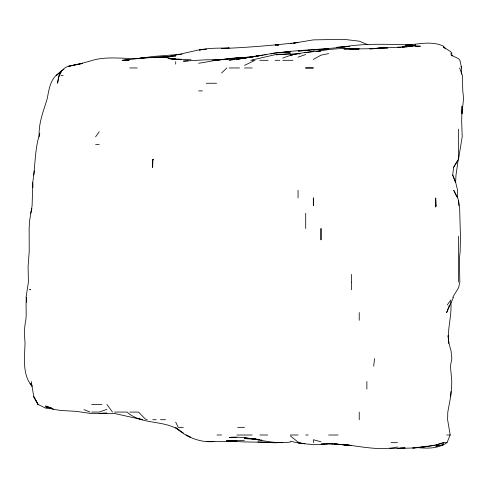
<?xml version="1.0" encoding="UTF-8"?>
<svg xmlns="http://www.w3.org/2000/svg" width="488" height="488" viewBox="0 0 488 488"><rect width="100%" height="100%" fill="white"/><g stroke="black" fill="none" stroke-linecap="round" stroke-linejoin="round"><path stroke-width="0.73" d="M152.762 159.722L152.653 167.366L152.762 159.722L153.653 159.722L152.762 159.936M450.76 301.535C452.278 315.596 446.831 329.248 448.82 343.247L448.057 335.598L448.923 343.247L451.04 350.89L451.851 358.54L450.436 366.189L451.796 381.482L451.516 389.125L450.631 396.775L447.795 412.067L447.612 419.717L450.186 435.009L446.996 442.659L443.348 444.922L435.699 446.148L442.653 444.873M39.217 136.78C38.314 123.415 43.53 111.032 47.275 98.546C48.971 89.237 50.526 77.623 59.817 72.724M32.757 182.658L32.116 205.601L29.591 220.893L29.134 228.543L29.213 251.485L28.078 266.777L28.408 282.07L26.09 297.363L26.572 302.231M457.36 197.262L457.598 190.308L455.731 182.658L452.705 175.015L453.584 167.366L458.22 159.722L455.993 175.015L455.609 182.658M450.631 396.775L450.991 391.522M373.71 366.189L374.522 358.54M33.69 175.015C35.349 161.052 35.349 146.778 39.827 133.303M453.584 167.366L458.293 159.722L458.641 158.472L462.203 136.78L461.678 121.488L462.038 106.189L461.904 113.838L463.6 98.546L462.789 90.896L462.441 75.603L459.611 67.96M34.367 170.843L32.72 182.658L32.946 187.526M59.115 75.603L61 71.992L59.127 75.603L57.59 83.253C58.072 76.061 61.146 68.369 68.643 66.148C76.707 64.538 84.729 62.763 92.58 60.311C109.58 55.443 127.142 59.926 144.417 57.889M30.713 213.25L31.897 208.382M449.418 305.012L446.624 312.655L453.456 297.363M452.705 297.363L458.641 287.621L459.861 282.07L459.348 259.128L460.166 251.485L460.434 236.192L459.574 205.601L457.823 197.957L453.712 190.308L456.731 196.682M95.605 136.78L99.235 131.693M447.203 305.012L450.991 299.876M221.582 73.005L226.859 67.96M58.023 74.219L56.242 75.603L61 71.065L63.958 69.339M313.351 59.42L320.994 55.175L328.637 53.576M244.525 65.355L254.98 60.311M282.759 58.151C294.789 52.966 308.111 52.149 320.994 50.917L316.822 51.508M106.884 409.377L99.235 412.067L91.585 412.067M298.058 57.139L305.701 54.497M443.348 444.336L443.348 442.72C428.738 447.697 412.824 448.326 397.464 448.252M443.348 444.745C434.832 448.911 425.377 448.38 416.233 447.502M435.699 445.111L443.348 442.72M218.106 59.957L213.933 60.213L229.232 58.902C218.838 59.207 208.858 61.805 198.64 63.257M270.944 53.955L272.334 53.656M273.719 53.363C298.833 49.642 324.337 49.678 349.493 46.299M290.409 55.254L298.058 53.729L290.409 54.29L295.277 54.089M168.75 56.895L170.141 56.626M405.803 47.086L407.193 46.94M175.704 56.254L163.187 57.34L175.704 55.248L168.055 56.87L198.64 49.935L206.29 49.197L199.336 50.002M244.525 58.2L275.11 52.93L290.409 51.795L284.15 52.472M238.961 58.981L236.881 59.28L254.26 56.547M199.336 49.965C209.157 47.836 219.252 48.22 229.232 47.94L227.841 48.044M250.728 60.311L275.11 54.705L290.409 53.845L279.978 54.436M427.36 446.245L420.406 447.411L412.756 448.008L427.36 446.233L420.406 447.368L416.233 447.331M293.19 43.231L313.351 39.888L343.93 39.327L359.229 41.163L367.897 44.768M236.881 59.28L263.294 55.107M316.822 51.46C330.821 48.776 345.016 47.818 359.229 48.892L343.93 49.007L366.878 48.782L380.085 48.141M140.947 58.292L145.113 57.651L139.556 58.316L152.762 56.492L181.957 54.211M293.886 43.139L298.058 42.505C272.615 45.396 247.16 47.58 221.582 48.532L226.45 48.153M313.351 51.508L304.61 52.661M252.174 56.73L259.817 55.595L252.174 56.834L229.232 58.542L244.525 57.389L236.881 57.81L243.829 57.486M264.685 54.912L266.076 54.711M252.869 56.876L254.26 56.681M256.34 56.388L257.731 56.187M240.352 58.786L242.438 58.493M212.433 60.311L217.41 59.865M428.055 446.13L434.308 445.3M276.501 54.894L278.587 54.619M409.975 46.573L412.756 46.214M397.464 446.953C378.2 451.29 358.991 445.696 339.764 444.293M255.651 56.382L257.731 56.138M321.69 49.562L328.637 48.763L298.058 51.051L309.178 50.197M279.471 52.985L281.649 52.741M234.795 59.512L229.232 60.128L244.525 58.078L236.881 58.938L242.438 58.426L232.014 58.816M213.933 60.433L229.232 58.786L244.525 58.231M290.409 442.036C269.809 445.19 249.88 435.473 229.232 437.4L236.881 437.394M140.251 58.304L144.417 57.913M213.933 60.427L215.019 60.311M400.245 47.226L397.464 47.482L400.245 47.257M401.636 47.098L412.756 46.061L420.406 46.201L415.538 46.207M252.174 60.231L253.565 60.109M349.493 46.33L343.93 46.805C366.494 43.072 389.308 44.451 412.061 44.92M402.332 47.092L405.107 46.866L374.522 48.452L387.728 47.769M282.759 442.354L275.11 442.823L257.731 441.884M380.085 48.172L374.522 48.617L382.171 47.836L387.728 47.946M168.055 56.681L145.113 57.749L123.196 60.311L129.082 59.926L122.177 60.311L129.125 60.152M181.585 431.703L175.704 427.659C186.135 436.998 199.763 442.793 213.933 441.579L206.29 441.439L221.582 441.701L244.525 440.249M349.493 49.056L358.534 49.044L351.58 48.91M324.471 443.842L320.994 444.068L336.287 444.11L351.58 445.544L328.637 443.494L332.81 443.745M325.862 443.757L328.637 443.574C315.846 445.684 302.963 444.013 290.409 441.292M246.611 57.322L250.783 57.066M369.654 49.044L373.131 48.849M298.754 53.93L300.138 53.857M226.45 441.03L236.881 440.627L226.45 441.054L244.525 441.939L275.11 442.439M218.801 59.792L223.669 59.652M378.694 48.562L380.085 48.489M277.33 45.122L278.813 45.055M313.351 49.971L320.994 49.642M282.759 52.332L290.409 51.996M231.318 58.816L242.438 58.359M400.245 448.136L405.107 447.941L389.814 448.478M278.587 44.884L275.11 45.018L278.587 44.853M188.215 60.915L183.348 61.11L206.29 59.786L221.582 59.743M348.103 46.61L349.493 46.561M412.018 44.975L405.107 45.28C417.392 44.481 431.02 40.449 443.348 46.092L445.788 48.831M259.817 60.311L268.125 60.311M275.11 60.311L279.868 60.311M282.759 60.311L292.855 60.311M129.82 67.96L137.274 67.96M229.232 67.96L239.577 67.96M244.525 67.96L252.174 67.96M61 75.603L63.098 75.603M206.29 83.253L216.532 83.253M198.64 90.896L202.441 90.896M95.654 144.424L99.235 144.424M91.585 404.424L101.901 404.424M114.528 412.067L127.057 412.067C141.575 425.176 163.931 419.582 179.523 430.416M129.82 412.067L138.561 412.067L145.113 418.869L147.224 419.717M152.762 419.717L156.154 419.717M160.412 419.717L165.584 419.717M183.348 427.36L178.224 427.36L175.704 422.12M237.625 427.36L244.525 427.36M216.995 435.009L221.582 435.009M236.881 435.009L252.174 435.009M259.884 435.009L267.741 435.009M290.409 435.009L298.15 435.009M305.701 435.009L308.239 435.009M328.637 435.009L338.141 435.009M446.709 435.009L450.186 435.009M391.095 442.659L397.464 442.659M443.415 442.659L446.996 442.659M190.997 59.78L168.055 58.56L181.261 59.774M252.174 438.846L244.525 438.627L252.174 438.895L259.122 439.798L244.525 437.705M254.956 438.962L256.34 439.017M226.45 440.945L229.232 441.06M334.201 443.824L338.373 444.153M229.232 441.183L236.881 441.64M336.287 444.196L351.58 445.446L343.93 444.733M260.513 439.944L261.904 440.048M53.351 409.011L45.707 408.145L38.058 404.46L33.794 396.775L31.22 381.482M298.058 442.903L305.006 443.732L298.058 442.659M252.174 438.627L256.34 439.261M257.731 439.475L259.122 439.688M252.174 438.639L259.122 439.84M51.264 407.992L45.707 406.9L51.96 408.346M320.994 441.768L313.351 439.743L313.351 442.659M137.47 418.271L142.618 419.717L114.528 413.482L99.235 413.385L106.884 413.141L91.585 413.598L76.293 411.36L61 410.487L53.351 409.334L45.707 405.985L51.264 407.938M299.724 442.659L298.058 442.097L290.409 435.949M83.936 409.603L90.054 412.067M450.991 54.949L458.641 58.78L459.922 60.311L461.569 67.96L461.581 74.213M450.991 51.783L443.348 47.068L444.415 48.086M180.798 431.252L183.348 432.917M106.884 404.424L112.49 412.067M31.995 386.362C22.039 374.156 24.644 357.789 25.04 343.247C24.473 335.591 24.046 327.845 25.791 320.305C26.773 312.668 25.492 305 26.498 297.363L26.59 299.449M31.94 385.611L30.415 383.263L31.958 385.874M461.038 66.569L461.569 67.96M452.705 175.015L455.347 181.963M452.016 56.138L451.687 52.661L450.991 52.661L450.991 54.015M458.641 129.131L458.641 158.472M458.641 200.342L458.641 205.601M458.641 236.192L458.641 282.07M366.878 381.482L366.878 389.125M359.229 312.527L359.229 320.305M359.229 412.067L359.229 419.717M351.58 274.427L351.58 282.07M351.58 282.198L351.58 289.719M305.701 213.25L305.701 228.543M298.058 190.308L298.058 197.957M175.704 61.677L175.704 64.117M313.351 197.957L313.351 205.625L313.351 197.957M320.994 228.543L320.994 239.803L320.994 228.543M436.156 205.601L435.699 207.113L435.699 197.957L436.156 205.601M415.727 45.018L408.584 46.567L415.727 45.018M76.293 64.526L68.643 66.325L82.551 63.464L76.293 64.538M291.8 43.45L290.409 43.67L291.8 43.456M343.93 46.75L336.287 47.379L345.321 46.714L343.93 46.769M152.762 57.352L145.113 57.883L168.055 56.986L152.762 57.352M217.41 60.03L213.933 60.103L217.41 59.993M313.351 67.96L305.579 67.96L313.351 67.96M30.415 289.719L29.738 289.719L30.415 289.719M175.704 59.164L168.055 58.523L175.704 59.194M190.375 437.169L186.026 435.009L190.381 437.169M38.058 404.46L33.843 396.775L38.015 404.424"/></g></svg>
